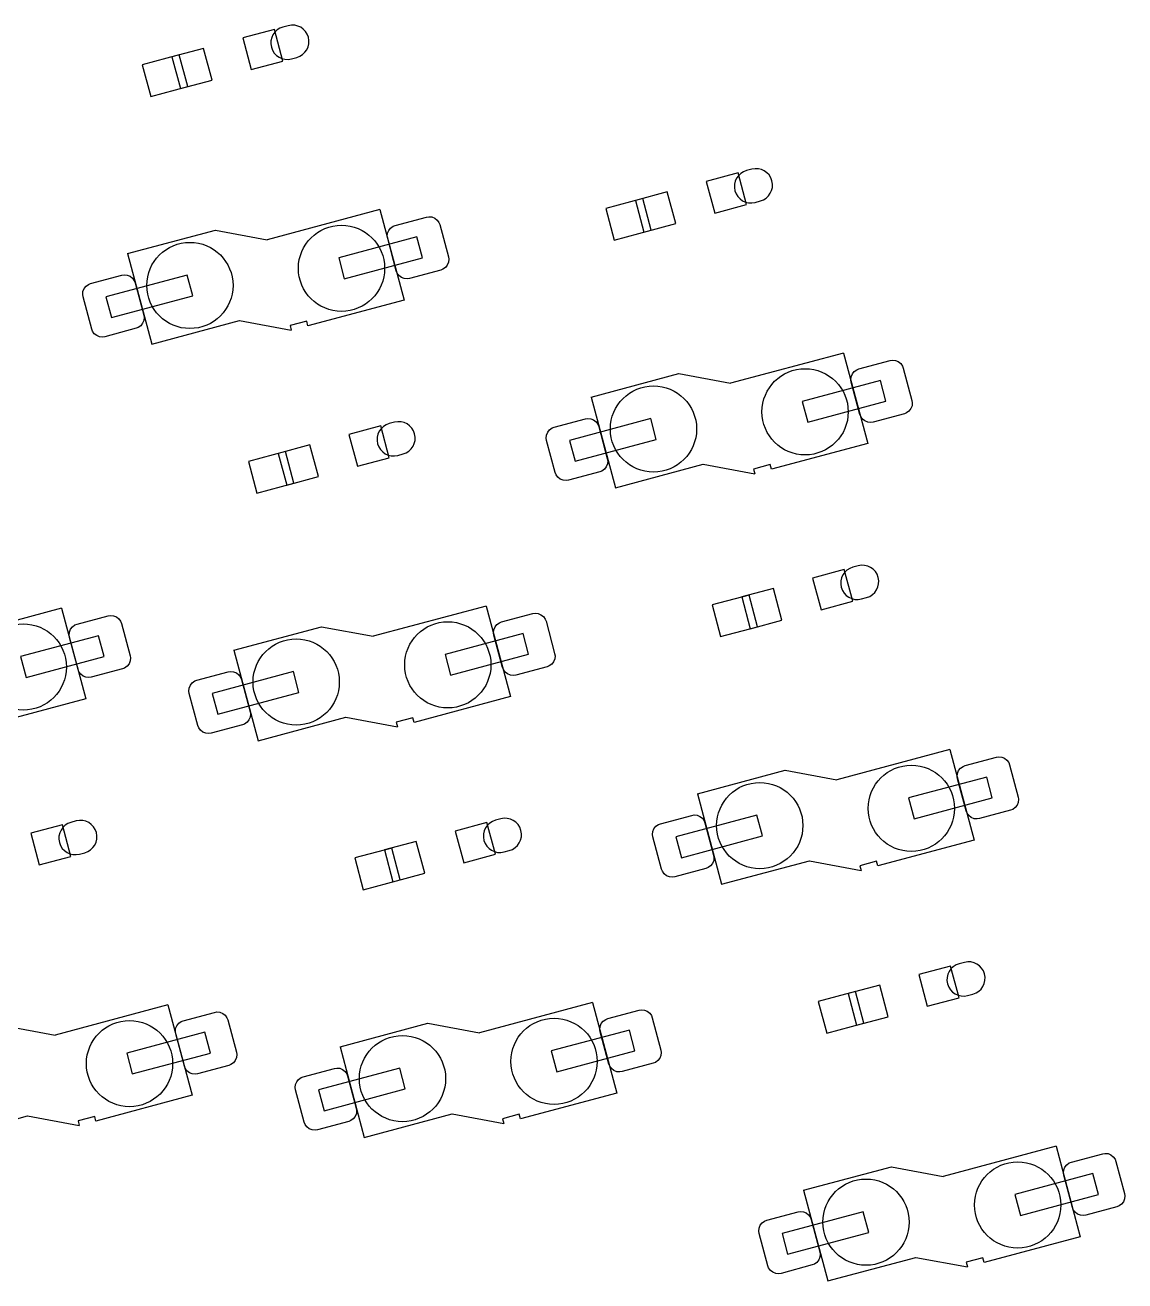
# Model space of a CAD drawing. Extents: x 13 to 283, y -158 to -54.
# Drawn here: x 231.7 to 282.7, y -112.3 to -54 of the extents above; entities that cross this region are included whole.
import ezdxf

# ---------------------------------------------------------------- set-up
doc = ezdxf.new("R2010")
doc.units = 0
doc.layers.add('BLACK', color=7, linetype='CONTINUOUS')

msp = doc.modelspace()

# ---------------------------------------------------------------- linework, layer by layer
at = {"layer": 'BLACK', "linetype": 'CONTINUOUS'}
for p, q in [((243.874517, -54.050475), (243.629172, -54.116215)), ((243.232177, -54.222589), (241.760106, -54.61703)), ((241.760106, -54.61703), (242.154547, -56.089101)), ((243.626618, -55.69466), (243.232177, -54.222589)), ((239.948029, -55.102573), (238.475958, -55.497014)), ((240.34247, -56.574644), (239.948029, -55.102573)), ((238.814999, -55.406168), (237.097583, -55.866349)), ((237.097583, -55.866349), (237.492023, -57.33842)), ((238.475958, -55.497014), (238.870399, -56.969085)), ((239.209439, -56.878239), (238.814999, -55.406168)), ((242.154547, -56.089101), (243.626618, -55.69466)), ((244.023613, -55.588285), (244.268958, -55.522545)), ((237.492023, -57.33842), (239.209439, -56.878239)), ((238.870399, -56.969085), (240.34247, -56.574644)), ((264.738893, -60.883195), (263.266822, -61.277636)), ((265.133334, -62.355266), (264.738893, -60.883195)), ((265.381233, -60.711081), (265.135888, -60.776821)), ((261.454745, -61.763179), (259.982674, -62.15762)), ((261.849186, -63.23525), (261.454745, -61.763179)), ((263.266822, -61.277636), (263.661263, -62.749707)), ((260.321715, -62.066774), (258.604299, -62.526955)), ((259.982674, -62.15762), (260.377115, -63.629691)), ((260.716155, -63.538845), (260.321715, -62.066774)), ((265.530329, -62.248891), (265.775674, -62.183151)), ((248.124438, -62.578085), (242.88912, -63.980884)), ((248.124438, -62.578085), (249.250301, -66.779862)), ((250.289227, -62.92978), (250.394846, -62.91331)), ((250.394846, -62.91331), (250.536516, -62.926838)), ((250.536516, -62.926838), (250.668636, -62.979731)), ((258.604299, -62.526955), (258.998739, -63.999026)), ((263.661263, -62.749707), (265.133334, -62.355266)), ((248.536736, -63.550972), (248.624709, -63.439105)), ((248.624709, -63.439105), (248.740634, -63.356555)), ((248.740634, -63.356555), (248.840338, -63.318009)), ((248.840338, -63.318009), (250.289227, -62.92978)), ((250.668636, -62.979731), (250.780503, -63.067704)), ((250.780503, -63.067704), (250.863054, -63.18363)), ((250.863054, -63.18363), (250.9016, -63.283334)), ((250.9016, -63.283334), (251.302769, -64.780519)), ((260.377115, -63.629691), (261.849186, -63.23525)), ((236.416117, -64.628281), (240.492324, -63.536064)), ((240.492324, -63.536064), (242.88912, -63.980884)), ((249.837812, -63.853075), (246.215591, -64.823647)), ((248.470315, -63.824762), (248.483843, -63.683093)), ((248.486785, -63.930381), (248.470315, -63.824762)), ((248.483843, -63.683093), (248.536736, -63.550972)), ((248.887954, -65.427566), (248.486785, -63.930381)), ((250.096631, -64.819001), (249.837812, -63.853075)), ((258.998739, -63.999026), (260.716155, -63.538845)), ((236.416117, -64.628281), (237.541979, -68.830058)), ((246.215591, -64.823647), (246.47441, -65.789573)), ((246.47441, -65.789573), (250.096631, -64.819001)), ((251.252818, -65.159928), (251.164845, -65.271795)), ((251.305711, -65.027807), (251.252818, -65.159928)), ((251.302769, -64.780519), (251.319239, -64.886138)), ((251.319239, -64.886138), (251.305711, -65.027807)), ((234.707542, -66.01784), (236.156431, -65.629611)), ((239.18235, -65.621158), (235.415239, -66.630552)), ((236.156431, -65.629611), (236.26205, -65.613141)), ((236.26205, -65.613141), (236.40372, -65.626669)), ((236.40372, -65.626669), (236.53584, -65.679562)), ((236.53584, -65.679562), (236.647707, -65.767535)), ((236.647707, -65.767535), (236.730258, -65.883461)), ((239.441169, -66.587084), (239.18235, -65.621158)), ((248.9265, -65.52727), (248.887954, -65.427566)), ((249.009051, -65.643196), (248.9265, -65.52727)), ((249.120918, -65.731169), (249.009051, -65.643196)), ((249.253038, -65.784062), (249.120918, -65.731169)), ((249.394708, -65.79759), (249.253038, -65.784062)), ((249.500327, -65.78112), (249.394708, -65.79759)), ((250.949216, -65.392891), (249.500327, -65.78112)), ((251.04892, -65.354345), (250.949216, -65.392891)), ((251.164845, -65.271795), (251.04892, -65.354345)), ((234.337519, -66.524593), (234.351047, -66.382924)), ((234.351047, -66.382924), (234.40394, -66.250803)), ((234.40394, -66.250803), (234.491913, -66.138936)), ((234.491913, -66.138936), (234.607838, -66.056386)), ((234.607838, -66.056386), (234.707542, -66.01784)), ((236.730258, -65.883461), (236.768804, -65.983165)), ((236.768804, -65.983165), (237.169973, -67.48035)), ((234.353989, -66.630212), (234.337519, -66.524593)), ((234.755158, -68.127397), (234.353989, -66.630212)), ((235.415239, -66.630552), (235.674058, -67.596478)), ((235.674058, -67.596478), (239.441169, -66.587084)), ((249.250301, -66.779862), (244.787724, -67.975606)), ((237.169973, -67.48035), (237.186443, -67.585969)), ((237.186443, -67.585969), (237.172915, -67.727638)), ((234.793704, -68.227101), (234.755158, -68.127397)), ((236.81642, -68.092722), (235.367531, -68.480951)), ((236.916124, -68.054176), (236.81642, -68.092722)), ((237.032049, -67.971626), (236.916124, -68.054176)), ((237.120022, -67.859759), (237.032049, -67.971626)), ((237.172915, -67.727638), (237.120022, -67.859759)), ((237.541979, -68.830058), (241.618186, -67.737841)), ((241.618186, -67.737841), (244.014983, -68.182662)), ((244.72949, -67.758273), (243.956749, -67.965328)), ((243.956749, -67.965328), (244.014983, -68.182662)), ((244.787724, -67.975606), (244.72949, -67.758273)), ((234.876255, -68.343027), (234.793704, -68.227101)), ((234.988122, -68.431), (234.876255, -68.343027)), ((235.120242, -68.483893), (234.988122, -68.431)), ((235.261912, -68.497421), (235.120242, -68.483893)), ((235.367531, -68.480951), (235.261912, -68.497421)), ((269.631155, -69.238691), (264.395837, -70.64149)), ((269.631155, -69.238691), (270.757018, -73.440468)), ((270.347055, -69.978615), (271.795944, -69.590386)), ((271.795944, -69.590386), (271.901563, -69.573916)), ((271.901563, -69.573916), (272.043233, -69.587444)), ((272.043233, -69.587444), (272.175353, -69.640337)), ((272.175353, -69.640337), (272.28722, -69.72831)), ((272.28722, -69.72831), (272.369771, -69.844236)), ((272.369771, -69.844236), (272.408317, -69.94394)), ((257.922834, -71.288887), (261.999041, -70.19667)), ((261.999041, -70.19667), (264.395837, -70.64149)), ((269.977032, -70.485368), (269.99056, -70.343699)), ((269.993502, -70.590987), (269.977032, -70.485368)), ((269.99056, -70.343699), (270.043453, -70.211578)), ((270.043453, -70.211578), (270.131426, -70.099711)), ((270.131426, -70.099711), (270.247351, -70.017161)), ((270.247351, -70.017161), (270.347055, -69.978615)), ((272.408317, -69.94394), (272.809486, -71.441125)), ((271.344529, -70.513681), (267.722308, -71.484253)), ((270.394671, -72.088172), (269.993502, -70.590987)), ((271.603348, -71.479607), (271.344529, -70.513681)), ((257.922834, -71.288887), (259.048696, -75.490664)), ((267.722308, -71.484253), (267.981127, -72.450179)), ((267.981127, -72.450179), (271.603348, -71.479607)), ((272.809486, -71.441125), (272.825956, -71.546744)), ((272.825956, -71.546744), (272.812428, -71.688413)), ((270.433217, -72.187876), (270.394671, -72.088172)), ((270.515768, -72.303802), (270.433217, -72.187876)), ((272.455933, -72.053497), (271.007044, -72.441726)), ((272.555637, -72.014951), (272.455933, -72.053497)), ((272.671562, -71.932401), (272.555637, -72.014951)), ((272.759535, -71.820534), (272.671562, -71.932401)), ((272.812428, -71.688413), (272.759535, -71.820534)), ((248.16268, -72.623476), (246.690609, -73.017917)), ((248.557121, -74.095547), (248.16268, -72.623476)), ((248.80502, -72.451362), (248.559675, -72.517102)), ((255.910657, -72.911409), (255.99863, -72.799542)), ((255.99863, -72.799542), (256.114555, -72.716992)), ((256.114555, -72.716992), (256.214259, -72.678446)), ((256.214259, -72.678446), (257.663148, -72.290217)), ((260.689067, -72.281764), (256.921956, -73.291158)), ((257.663148, -72.290217), (257.768767, -72.273747)), ((257.768767, -72.273747), (257.910437, -72.287275)), ((257.910437, -72.287275), (258.042557, -72.340168)), ((258.042557, -72.340168), (258.154424, -72.428141)), ((258.154424, -72.428141), (258.236975, -72.544067)), ((258.236975, -72.544067), (258.275521, -72.643771)), ((258.275521, -72.643771), (258.67669, -74.140956)), ((260.947886, -73.24769), (260.689067, -72.281764)), ((270.627635, -72.391775), (270.515768, -72.303802)), ((270.759755, -72.444668), (270.627635, -72.391775)), ((270.901425, -72.458196), (270.759755, -72.444668)), ((271.007044, -72.441726), (270.901425, -72.458196)), ((246.690609, -73.017917), (247.08505, -74.489988)), ((255.844236, -73.185199), (255.857764, -73.04353)), ((255.860706, -73.290818), (255.844236, -73.185199)), ((255.857764, -73.04353), (255.910657, -72.911409)), ((256.261875, -74.788003), (255.860706, -73.290818)), ((256.921956, -73.291158), (257.180775, -74.257084)), ((257.180775, -74.257084), (260.947886, -73.24769)), ((243.745502, -73.807055), (242.028086, -74.267236)), ((244.878532, -73.50346), (243.406461, -73.897901)), ((243.406461, -73.897901), (243.800902, -75.369972)), ((244.139942, -75.279126), (243.745502, -73.807055)), ((245.272973, -74.975531), (244.878532, -73.50346)), ((248.954116, -73.989172), (249.199461, -73.923432)), ((270.757018, -73.440468), (266.294441, -74.636212)), ((242.028086, -74.267236), (242.422526, -75.739307)), ((247.08505, -74.489988), (248.557121, -74.095547)), ((258.626739, -74.520365), (258.538766, -74.632232)), ((258.679632, -74.388244), (258.626739, -74.520365)), ((258.67669, -74.140956), (258.69316, -74.246575)), ((258.69316, -74.246575), (258.679632, -74.388244)), ((259.048696, -75.490664), (263.124903, -74.398447)), ((263.124903, -74.398447), (265.5217, -74.843268)), ((266.236207, -74.418879), (265.463466, -74.625934)), ((266.294441, -74.636212), (266.236207, -74.418879)), ((243.800902, -75.369972), (245.272973, -74.975531)), ((256.300421, -74.887707), (256.261875, -74.788003)), ((256.382972, -75.003633), (256.300421, -74.887707)), ((256.494839, -75.091606), (256.382972, -75.003633)), ((256.626959, -75.144499), (256.494839, -75.091606)), ((256.768629, -75.158027), (256.626959, -75.144499)), ((256.874248, -75.141557), (256.768629, -75.158027)), ((258.323137, -74.753328), (256.874248, -75.141557)), ((258.422841, -74.714782), (258.323137, -74.753328)), ((258.538766, -74.632232), (258.422841, -74.714782)), ((265.463466, -74.625934), (265.5217, -74.843268)), ((242.422526, -75.739307), (244.139942, -75.279126)), ((270.311735, -79.111969), (270.06639, -79.177709)), ((269.669395, -79.284083), (268.197324, -79.678524)), ((268.197324, -79.678524), (268.591765, -81.150595)), ((270.063836, -80.756154), (269.669395, -79.284083)), ((266.385247, -80.164067), (264.913176, -80.558508)), ((266.779688, -81.636138), (266.385247, -80.164067)), ((253.054941, -80.978972), (247.819623, -82.381771)), ((253.054941, -80.978972), (254.180804, -85.180749)), ((265.252217, -80.467662), (263.534801, -80.927843)), ((263.534801, -80.927843), (263.929241, -82.399914)), ((264.913176, -80.558508), (265.307617, -82.030579)), ((265.646657, -81.939733), (265.252217, -80.467662)), ((268.591765, -81.150595), (270.063836, -80.756154)), ((270.460831, -80.649779), (270.706176, -80.584039)), ((233.359959, -81.079845), (228.124641, -82.482644)), ((233.359959, -81.079845), (234.485822, -85.281622)), ((234.075859, -81.819769), (235.524748, -81.43154)), ((235.524748, -81.43154), (235.630367, -81.41507)), ((235.630367, -81.41507), (235.772037, -81.428598)), ((235.772037, -81.428598), (235.904157, -81.481491)), ((235.904157, -81.481491), (236.016024, -81.569464)), ((236.016024, -81.569464), (236.098575, -81.68539)), ((253.770841, -81.718896), (255.21973, -81.330667)), ((255.21973, -81.330667), (255.325349, -81.314197)), ((255.325349, -81.314197), (255.467019, -81.327725)), ((255.467019, -81.327725), (255.599139, -81.380618)), ((255.599139, -81.380618), (255.711006, -81.468591)), ((255.711006, -81.468591), (255.793557, -81.584517)), ((233.719364, -82.184853), (233.772257, -82.052732)), ((233.772257, -82.052732), (233.86023, -81.940865)), ((233.86023, -81.940865), (233.976155, -81.858315)), ((233.976155, -81.858315), (234.075859, -81.819769)), ((236.098575, -81.68539), (236.137121, -81.785094)), ((236.137121, -81.785094), (236.53829, -83.282279)), ((241.34662, -83.029168), (245.422827, -81.936951)), ((245.422827, -81.936951), (247.819623, -82.381771)), ((253.400818, -82.225649), (253.414346, -82.08398)), ((253.414346, -82.08398), (253.467239, -81.951859)), ((253.467239, -81.951859), (253.555212, -81.839992)), ((253.555212, -81.839992), (253.671137, -81.757442)), ((253.671137, -81.757442), (253.770841, -81.718896)), ((255.793557, -81.584517), (255.832103, -81.684221)), ((255.832103, -81.684221), (256.233272, -83.181406)), ((263.929241, -82.399914), (265.646657, -81.939733)), ((265.307617, -82.030579), (266.779688, -81.636138)), ((235.073333, -82.354835), (231.451112, -83.325407)), ((233.705836, -82.326522), (233.719364, -82.184853)), ((233.722306, -82.432141), (233.705836, -82.326522)), ((234.123475, -83.929326), (233.722306, -82.432141)), ((235.332152, -83.320761), (235.073333, -82.354835)), ((254.768315, -82.253962), (251.146094, -83.224534)), ((253.417288, -82.331268), (253.400818, -82.225649)), ((253.818457, -83.828453), (253.417288, -82.331268)), ((255.027134, -83.219888), (254.768315, -82.253962)), ((231.709931, -84.291333), (235.332152, -83.320761)), ((236.53829, -83.282279), (236.55476, -83.387898)), ((241.34662, -83.029168), (242.472482, -87.230945)), ((251.146094, -83.224534), (251.404913, -84.19046)), ((251.404913, -84.19046), (255.027134, -83.219888)), ((256.233272, -83.181406), (256.249742, -83.287025)), ((256.249742, -83.287025), (256.236214, -83.428694)), ((231.451112, -83.325407), (231.709931, -84.291333)), ((236.184737, -83.894651), (234.735848, -84.28288)), ((236.284441, -83.856105), (236.184737, -83.894651)), ((236.400366, -83.773555), (236.284441, -83.856105)), ((236.488339, -83.661688), (236.400366, -83.773555)), ((236.541232, -83.529567), (236.488339, -83.661688)), ((236.55476, -83.387898), (236.541232, -83.529567)), ((253.857003, -83.928157), (253.818457, -83.828453)), ((255.879719, -83.793778), (254.43083, -84.182007)), ((255.979423, -83.755232), (255.879719, -83.793778)), ((256.095348, -83.672682), (255.979423, -83.755232)), ((256.183321, -83.560815), (256.095348, -83.672682)), ((256.236214, -83.428694), (256.183321, -83.560815)), ((234.162021, -84.02903), (234.123475, -83.929326)), ((234.244572, -84.144956), (234.162021, -84.02903)), ((234.356439, -84.232929), (234.244572, -84.144956)), ((234.488559, -84.285822), (234.356439, -84.232929)), ((234.630229, -84.29935), (234.488559, -84.285822)), ((234.735848, -84.28288), (234.630229, -84.29935)), ((239.422416, -84.539823), (239.538341, -84.457273)), ((239.538341, -84.457273), (239.638045, -84.418727)), ((239.638045, -84.418727), (241.086934, -84.030498)), ((244.112853, -84.022045), (240.345742, -85.031439)), ((241.086934, -84.030498), (241.192553, -84.014028)), ((241.192553, -84.014028), (241.334223, -84.027556)), ((241.334223, -84.027556), (241.466343, -84.080449)), ((241.466343, -84.080449), (241.57821, -84.168422)), ((241.57821, -84.168422), (241.660761, -84.284348)), ((241.660761, -84.284348), (241.699307, -84.384052)), ((241.699307, -84.384052), (242.100476, -85.881237)), ((244.371672, -84.987971), (244.112853, -84.022045)), ((253.939554, -84.044083), (253.857003, -83.928157)), ((254.051421, -84.132056), (253.939554, -84.044083)), ((254.183541, -84.184949), (254.051421, -84.132056)), ((254.325211, -84.198477), (254.183541, -84.184949)), ((254.43083, -84.182007), (254.325211, -84.198477)), ((239.268022, -84.92548), (239.28155, -84.783811)), ((239.284492, -85.031099), (239.268022, -84.92548)), ((239.28155, -84.783811), (239.334443, -84.65169)), ((239.685661, -86.528284), (239.284492, -85.031099)), ((239.334443, -84.65169), (239.422416, -84.539823)), ((240.345742, -85.031439), (240.604561, -85.997365)), ((240.604561, -85.997365), (244.371672, -84.987971)), ((234.485822, -85.281622), (230.023245, -86.477366)), ((254.180804, -85.180749), (249.718227, -86.376493)), ((242.103418, -86.128525), (242.050525, -86.260646)), ((242.100476, -85.881237), (242.116946, -85.986856)), ((242.116946, -85.986856), (242.103418, -86.128525)), ((242.472482, -87.230945), (246.548689, -86.138728)), ((246.548689, -86.138728), (248.945486, -86.583549)), ((249.659993, -86.15916), (248.887252, -86.366215)), ((249.718227, -86.376493), (249.659993, -86.15916)), ((239.724207, -86.627988), (239.685661, -86.528284)), ((239.806758, -86.743914), (239.724207, -86.627988)), ((239.918625, -86.831887), (239.806758, -86.743914)), ((241.746923, -86.493609), (240.298034, -86.881838)), ((241.846627, -86.455063), (241.746923, -86.493609)), ((241.962552, -86.372513), (241.846627, -86.455063)), ((242.050525, -86.260646), (241.962552, -86.372513)), ((248.887252, -86.366215), (248.945486, -86.583549)), ((240.050745, -86.88478), (239.918625, -86.831887)), ((240.192415, -86.898308), (240.050745, -86.88478)), ((240.298034, -86.881838), (240.192415, -86.898308)), ((274.561658, -87.639578), (269.32634, -89.042377)), ((274.561658, -87.639578), (275.687521, -91.841355)), ((276.726447, -87.991273), (276.832066, -87.974803)), ((276.832066, -87.974803), (276.973736, -87.988331)), ((274.973956, -88.612465), (275.061929, -88.500598)), ((275.061929, -88.500598), (275.177854, -88.418048)), ((275.177854, -88.418048), (275.277558, -88.379502)), ((275.277558, -88.379502), (276.726447, -87.991273)), ((276.973736, -87.988331), (277.105856, -88.041224)), ((277.105856, -88.041224), (277.217723, -88.129197)), ((277.217723, -88.129197), (277.300274, -88.245123)), ((277.300274, -88.245123), (277.33882, -88.344827)), ((277.33882, -88.344827), (277.739989, -89.842012)), ((262.853337, -89.689774), (266.929544, -88.597557)), ((266.929544, -88.597557), (269.32634, -89.042377)), ((276.275032, -88.914568), (272.652811, -89.88514)), ((274.907535, -88.886255), (274.921063, -88.744586)), ((274.924005, -88.991874), (274.907535, -88.886255)), ((274.921063, -88.744586), (274.973956, -88.612465)), ((275.325174, -90.489059), (274.924005, -88.991874)), ((276.533851, -89.880494), (276.275032, -88.914568)), ((262.853337, -89.689774), (263.979199, -93.891551)), ((272.652811, -89.88514), (272.91163, -90.851066)), ((272.91163, -90.851066), (276.533851, -89.880494)), ((277.690038, -90.221421), (277.602065, -90.333288)), ((277.742931, -90.0893), (277.690038, -90.221421)), ((277.739989, -89.842012), (277.756459, -89.947631)), ((277.756459, -89.947631), (277.742931, -90.0893)), ((253.735524, -90.852248), (253.490179, -90.917988)), ((261.144762, -91.079333), (262.593651, -90.691104)), ((265.61957, -90.682651), (261.852459, -91.692045)), ((262.593651, -90.691104), (262.69927, -90.674634)), ((262.69927, -90.674634), (262.84094, -90.688162)), ((262.84094, -90.688162), (262.97306, -90.741055)), ((262.97306, -90.741055), (263.084927, -90.829028)), ((263.084927, -90.829028), (263.167478, -90.944954)), ((265.878389, -91.648577), (265.61957, -90.682651)), ((275.36372, -90.588763), (275.325174, -90.489059)), ((275.446271, -90.704689), (275.36372, -90.588763)), ((275.558138, -90.792662), (275.446271, -90.704689)), ((275.690258, -90.845555), (275.558138, -90.792662)), ((275.831928, -90.859083), (275.690258, -90.845555)), ((275.937547, -90.842613), (275.831928, -90.859083)), ((277.386436, -90.454384), (275.937547, -90.842613)), ((277.48614, -90.415838), (277.386436, -90.454384)), ((277.602065, -90.333288), (277.48614, -90.415838)), ((233.3982, -91.125236), (231.926129, -91.519677)), ((233.792641, -92.597307), (233.3982, -91.125236)), ((234.04054, -90.953122), (233.795195, -91.018862)), ((253.093184, -91.024362), (251.621113, -91.418803)), ((251.621113, -91.418803), (252.015554, -92.890874)), ((253.487625, -92.496433), (253.093184, -91.024362)), ((260.774739, -91.586086), (260.788267, -91.444417)), ((260.788267, -91.444417), (260.84116, -91.312296)), ((260.84116, -91.312296), (260.929133, -91.200429)), ((260.929133, -91.200429), (261.045058, -91.117879)), ((261.045058, -91.117879), (261.144762, -91.079333)), ((263.167478, -90.944954), (263.206024, -91.044658)), ((263.206024, -91.044658), (263.607193, -92.541843)), ((231.926129, -91.519677), (232.32057, -92.991748)), ((249.809036, -91.904346), (248.336965, -92.298787)), ((250.203477, -93.376417), (249.809036, -91.904346)), ((260.791209, -91.691705), (260.774739, -91.586086)), ((261.192378, -93.18889), (260.791209, -91.691705)), ((261.852459, -91.692045), (262.111278, -92.657971)), ((262.111278, -92.657971), (265.878389, -91.648577)), ((275.687521, -91.841355), (271.224944, -93.037099)), ((232.32057, -92.991748), (233.792641, -92.597307)), ((234.189636, -92.490932), (234.434981, -92.425192)), ((248.676006, -92.207941), (246.95859, -92.668122)), ((248.336965, -92.298787), (248.731406, -93.770858)), ((249.070446, -93.680012), (248.676006, -92.207941)), ((252.015554, -92.890874), (253.487625, -92.496433)), ((253.88462, -92.390058), (254.129965, -92.324318)), ((263.607193, -92.541843), (263.623663, -92.647462)), ((246.95859, -92.668122), (247.35303, -94.140193)), ((261.230924, -93.288594), (261.192378, -93.18889)), ((263.25364, -93.154215), (261.804751, -93.542444)), ((263.353344, -93.115669), (263.25364, -93.154215)), ((263.469269, -93.033119), (263.353344, -93.115669)), ((263.557242, -92.921252), (263.469269, -93.033119)), ((263.610135, -92.789131), (263.557242, -92.921252)), ((263.623663, -92.647462), (263.610135, -92.789131)), ((263.979199, -93.891551), (268.055406, -92.799334)), ((268.055406, -92.799334), (270.452203, -93.244155)), ((271.16671, -92.819766), (270.393969, -93.026821)), ((270.393969, -93.026821), (270.452203, -93.244155)), ((271.224944, -93.037099), (271.16671, -92.819766)), ((247.35303, -94.140193), (249.070446, -93.680012)), ((248.731406, -93.770858), (250.203477, -93.376417)), ((261.313475, -93.40452), (261.230924, -93.288594)), ((261.425342, -93.492493), (261.313475, -93.40452)), ((261.557462, -93.545386), (261.425342, -93.492493)), ((261.699132, -93.558914), (261.557462, -93.545386)), ((261.804751, -93.542444), (261.699132, -93.558914)), ((274.599898, -97.68497), (273.127827, -98.079411)), ((274.994339, -99.157041), (274.599898, -97.68497)), ((275.242238, -97.512856), (274.996893, -97.578596)), ((273.127827, -98.079411), (273.522268, -99.551482)), ((270.18272, -98.868549), (268.465304, -99.32873)), ((271.31575, -98.564954), (269.843679, -98.959395)), ((269.843679, -98.959395), (270.23812, -100.431466)), ((270.57716, -100.34062), (270.18272, -98.868549)), ((271.710191, -100.037025), (271.31575, -98.564954)), ((275.391334, -99.050666), (275.636679, -98.984926)), ((238.290463, -99.480732), (233.055145, -100.883531)), ((238.290463, -99.480732), (239.416326, -103.682509)), ((257.985444, -99.379859), (252.750126, -100.782658)), ((257.985444, -99.379859), (259.111307, -103.581636)), ((268.465304, -99.32873), (268.859744, -100.800801)), ((273.522268, -99.551482), (274.994339, -99.157041)), ((238.906659, -100.259202), (239.006363, -100.220656)), ((239.006363, -100.220656), (240.455252, -99.832427)), ((240.455252, -99.832427), (240.560871, -99.815957)), ((240.560871, -99.815957), (240.702541, -99.829485)), ((240.702541, -99.829485), (240.834661, -99.882378)), ((240.834661, -99.882378), (240.946528, -99.970351)), ((240.946528, -99.970351), (241.029079, -100.086277)), ((241.029079, -100.086277), (241.067625, -100.185981)), ((241.067625, -100.185981), (241.468794, -101.683166)), ((258.485715, -100.240879), (258.60164, -100.158329)), ((258.60164, -100.158329), (258.701344, -100.119783)), ((258.701344, -100.119783), (260.150233, -99.731554)), ((260.150233, -99.731554), (260.255852, -99.715084)), ((260.255852, -99.715084), (260.397522, -99.728612)), ((260.397522, -99.728612), (260.529642, -99.781505)), ((260.529642, -99.781505), (260.641509, -99.869478)), ((260.641509, -99.869478), (260.72406, -99.985404)), ((260.72406, -99.985404), (260.762606, -100.085108)), ((260.762606, -100.085108), (261.163775, -101.582293)), ((270.23812, -100.431466), (271.710191, -100.037025)), ((230.658349, -100.438711), (233.055145, -100.883531)), ((240.003837, -100.755722), (236.381616, -101.726294)), ((238.63634, -100.727409), (238.649868, -100.58574)), ((238.65281, -100.833028), (238.63634, -100.727409)), ((238.649868, -100.58574), (238.702761, -100.453619)), ((238.702761, -100.453619), (238.790734, -100.341752)), ((238.790734, -100.341752), (238.906659, -100.259202)), ((240.262656, -101.721648), (240.003837, -100.755722)), ((246.277123, -101.430055), (250.35333, -100.337838)), ((250.35333, -100.337838), (252.750126, -100.782658)), ((259.698818, -100.654849), (256.076597, -101.625421)), ((258.331321, -100.626536), (258.344849, -100.484867)), ((258.347791, -100.732155), (258.331321, -100.626536)), ((258.344849, -100.484867), (258.397742, -100.352746)), ((258.74896, -102.22934), (258.347791, -100.732155)), ((258.397742, -100.352746), (258.485715, -100.240879)), ((259.957637, -101.620775), (259.698818, -100.654849)), ((268.859744, -100.800801), (270.57716, -100.34062)), ((239.053979, -102.330213), (238.65281, -100.833028)), ((236.381616, -101.726294), (236.640435, -102.69222)), ((236.640435, -102.69222), (240.262656, -101.721648)), ((241.471736, -101.930454), (241.418843, -102.062575)), ((241.468794, -101.683166), (241.485264, -101.788785)), ((241.485264, -101.788785), (241.471736, -101.930454)), ((246.277123, -101.430055), (247.402985, -105.631832)), ((256.076597, -101.625421), (256.335416, -102.591347)), ((256.335416, -102.591347), (259.957637, -101.620775)), ((261.113824, -101.961702), (261.025851, -102.073569)), ((261.166717, -101.829581), (261.113824, -101.961702)), ((261.163775, -101.582293), (261.180245, -101.687912)), ((261.180245, -101.687912), (261.166717, -101.829581)), ((239.092525, -102.429917), (239.053979, -102.330213)), ((239.175076, -102.545843), (239.092525, -102.429917)), ((239.286943, -102.633816), (239.175076, -102.545843)), ((241.115241, -102.295538), (239.666352, -102.683767)), ((241.214945, -102.256992), (241.115241, -102.295538)), ((241.33087, -102.174442), (241.214945, -102.256992)), ((241.418843, -102.062575), (241.33087, -102.174442)), ((244.568548, -102.819614), (246.017437, -102.431385)), ((249.043356, -102.422932), (245.276245, -103.432326)), ((246.017437, -102.431385), (246.123056, -102.414915)), ((246.123056, -102.414915), (246.264726, -102.428443)), ((246.264726, -102.428443), (246.396846, -102.481336)), ((246.396846, -102.481336), (246.508713, -102.569309)), ((249.302175, -103.388858), (249.043356, -102.422932)), ((258.787506, -102.329044), (258.74896, -102.22934)), ((258.870057, -102.44497), (258.787506, -102.329044)), ((258.981924, -102.532943), (258.870057, -102.44497)), ((259.114044, -102.585836), (258.981924, -102.532943)), ((260.810222, -102.194665), (259.361333, -102.582894)), ((260.909926, -102.156119), (260.810222, -102.194665)), ((261.025851, -102.073569), (260.909926, -102.156119)), ((239.419063, -102.686709), (239.286943, -102.633816)), ((239.560733, -102.700237), (239.419063, -102.686709)), ((239.666352, -102.683767), (239.560733, -102.700237)), ((244.212053, -103.184698), (244.264946, -103.052577)), ((244.264946, -103.052577), (244.352919, -102.94071)), ((244.352919, -102.94071), (244.468844, -102.85816)), ((244.468844, -102.85816), (244.568548, -102.819614)), ((246.508713, -102.569309), (246.591264, -102.685235)), ((246.591264, -102.685235), (246.62981, -102.784939)), ((246.62981, -102.784939), (247.030979, -104.282124)), ((259.255714, -102.599364), (259.114044, -102.585836)), ((259.361333, -102.582894), (259.255714, -102.599364)), ((239.416326, -103.682509), (234.953749, -104.878253)), ((244.198525, -103.326367), (244.212053, -103.184698)), ((244.214995, -103.431986), (244.198525, -103.326367)), ((244.616164, -104.929171), (244.214995, -103.431986)), ((245.276245, -103.432326), (245.535064, -104.398252)), ((245.535064, -104.398252), (249.302175, -103.388858)), ((259.111307, -103.581636), (254.64873, -104.77738)), ((247.030979, -104.282124), (247.047449, -104.387743)), ((227.708004, -105.732705), (231.784211, -104.640488)), ((231.784211, -104.640488), (234.181008, -105.085309)), ((234.895515, -104.66092), (234.122774, -104.867975)), ((234.122774, -104.867975), (234.181008, -105.085309)), ((234.953749, -104.878253), (234.895515, -104.66092)), ((246.77713, -104.85595), (246.677426, -104.894496)), ((246.893055, -104.7734), (246.77713, -104.85595)), ((246.981028, -104.661533), (246.893055, -104.7734)), ((247.033921, -104.529412), (246.981028, -104.661533)), ((247.047449, -104.387743), (247.033921, -104.529412)), ((247.402985, -105.631832), (251.479192, -104.539615)), ((251.479192, -104.539615), (253.875989, -104.984436)), ((254.590496, -104.560047), (253.817755, -104.767102)), ((253.817755, -104.767102), (253.875989, -104.984436)), ((254.64873, -104.77738), (254.590496, -104.560047)), ((244.65471, -105.028875), (244.616164, -104.929171)), ((244.737261, -105.144801), (244.65471, -105.028875)), ((244.849128, -105.232774), (244.737261, -105.144801)), ((244.981248, -105.285667), (244.849128, -105.232774)), ((245.122918, -105.299195), (244.981248, -105.285667)), ((245.228537, -105.282725), (245.122918, -105.299195)), ((246.677426, -104.894496), (245.228537, -105.282725)), ((279.492159, -106.040466), (274.256841, -107.443265)), ((279.492159, -106.040466), (280.618022, -110.242243)), ((280.208059, -106.78039), (281.656948, -106.392161)), ((281.656948, -106.392161), (281.762567, -106.375691)), ((281.762567, -106.375691), (281.904237, -106.389219)), ((281.904237, -106.389219), (282.036357, -106.442112)), ((282.036357, -106.442112), (282.148224, -106.530085)), ((282.148224, -106.530085), (282.230775, -106.646011)), ((267.783838, -108.090662), (271.860045, -106.998445)), ((271.860045, -106.998445), (274.256841, -107.443265)), ((279.838036, -107.287143), (279.851564, -107.145474)), ((279.851564, -107.145474), (279.904457, -107.013353)), ((279.904457, -107.013353), (279.99243, -106.901486)), ((279.99243, -106.901486), (280.108355, -106.818936)), ((280.108355, -106.818936), (280.208059, -106.78039)), ((282.230775, -106.646011), (282.269321, -106.745715)), ((282.269321, -106.745715), (282.67049, -108.2429)), ((281.205533, -107.315456), (277.583312, -108.286028)), ((279.854506, -107.392762), (279.838036, -107.287143)), ((280.255675, -108.889947), (279.854506, -107.392762)), ((281.464352, -108.281382), (281.205533, -107.315456)), ((267.783838, -108.090662), (268.9097, -112.292439)), ((277.583312, -108.286028), (277.842131, -109.251954)), ((277.842131, -109.251954), (281.464352, -108.281382)), ((282.67049, -108.2429), (282.68696, -108.348519)), ((282.68696, -108.348519), (282.673432, -108.490188)), ((280.294221, -108.989651), (280.255675, -108.889947)), ((282.316937, -108.855272), (280.868048, -109.243501)), ((282.416641, -108.816726), (282.316937, -108.855272)), ((282.532566, -108.734176), (282.416641, -108.816726)), ((282.620539, -108.622309), (282.532566, -108.734176)), ((282.673432, -108.490188), (282.620539, -108.622309)), ((265.859634, -109.601317), (265.975559, -109.518767)), ((265.975559, -109.518767), (266.075263, -109.480221)), ((266.075263, -109.480221), (267.524152, -109.091992)), ((270.550071, -109.083539), (266.78296, -110.092933)), ((267.524152, -109.091992), (267.629771, -109.075522)), ((267.629771, -109.075522), (267.771441, -109.08905)), ((267.771441, -109.08905), (267.903561, -109.141943)), ((267.903561, -109.141943), (268.015428, -109.229916)), ((268.015428, -109.229916), (268.097979, -109.345842)), ((268.097979, -109.345842), (268.136525, -109.445546)), ((268.136525, -109.445546), (268.537694, -110.942731)), ((270.80889, -110.049465), (270.550071, -109.083539)), ((280.376772, -109.105577), (280.294221, -108.989651)), ((280.488639, -109.19355), (280.376772, -109.105577)), ((280.620759, -109.246443), (280.488639, -109.19355)), ((280.762429, -109.259971), (280.620759, -109.246443)), ((280.868048, -109.243501), (280.762429, -109.259971)), ((265.70524, -109.986974), (265.718768, -109.845305)), ((265.72171, -110.092593), (265.70524, -109.986974)), ((265.718768, -109.845305), (265.771661, -109.713184)), ((266.122879, -111.589778), (265.72171, -110.092593)), ((265.771661, -109.713184), (265.859634, -109.601317)), ((266.78296, -110.092933), (267.041779, -111.058859)), ((267.041779, -111.058859), (270.80889, -110.049465)), ((280.618022, -110.242243), (276.155445, -111.437987)), ((268.540636, -111.190019), (268.487743, -111.32214)), ((268.537694, -110.942731), (268.554164, -111.04835)), ((268.554164, -111.04835), (268.540636, -111.190019)), ((268.9097, -112.292439), (272.985907, -111.200222)), ((272.985907, -111.200222), (275.382704, -111.645043)), ((276.097211, -111.220654), (275.32447, -111.427709)), ((276.155445, -111.437987), (276.097211, -111.220654)), ((266.161425, -111.689482), (266.122879, -111.589778)), ((266.243976, -111.805408), (266.161425, -111.689482)), ((266.355843, -111.893381), (266.243976, -111.805408)), ((268.184141, -111.555103), (266.735252, -111.943332)), ((268.283845, -111.516557), (268.184141, -111.555103)), ((268.39977, -111.434007), (268.283845, -111.516557)), ((268.487743, -111.32214), (268.39977, -111.434007)), ((275.32447, -111.427709), (275.382704, -111.645043)), ((266.487963, -111.946274), (266.355843, -111.893381)), ((266.629633, -111.959802), (266.487963, -111.946274)), ((266.735252, -111.943332), (266.629633, -111.959802))]:
    msp.add_line(p, q, dxfattribs=at)
at = {"layer": 'BLACK'}
for centre in [(246.345, -65.30661), (239.311759, -66.104121), (267.851717, -71.967216), (260.818476, -72.764727), (231.580521, -83.80837), (251.275503, -83.707497), (244.242262, -84.505008), (272.78222, -90.368103), (265.748979, -91.165614), (236.511025, -102.209257), (256.206006, -102.108384), (249.172765, -102.905895), (277.712721, -108.768991), (270.67948, -109.566502)]:
    msp.add_circle(centre, 2, dxfattribs=at)
for centre, start, end in [((243.826392, -54.85225), 105, 285), ((244.071738, -54.78651), -75, 105), ((265.333108, -61.512856), 105, 285), ((265.578454, -61.447116), -75, 105), ((248.756895, -73.253137), 105, 285), ((249.002241, -73.187397), -75, 105), ((270.26361, -79.913744), 105, 285), ((270.508956, -79.848004), -75, 105), ((253.932745, -91.588283), -75, 105), ((233.992415, -91.754897), 105, 285), ((234.237761, -91.689157), -75, 105), ((253.687399, -91.654023), 105, 285), ((275.194113, -98.314631), 105, 285), ((275.439459, -98.248891), -75, 105)]:
    msp.add_arc(centre, 0.762, start, end, dxfattribs=at)

doc.saveas('drawing.dxf')
